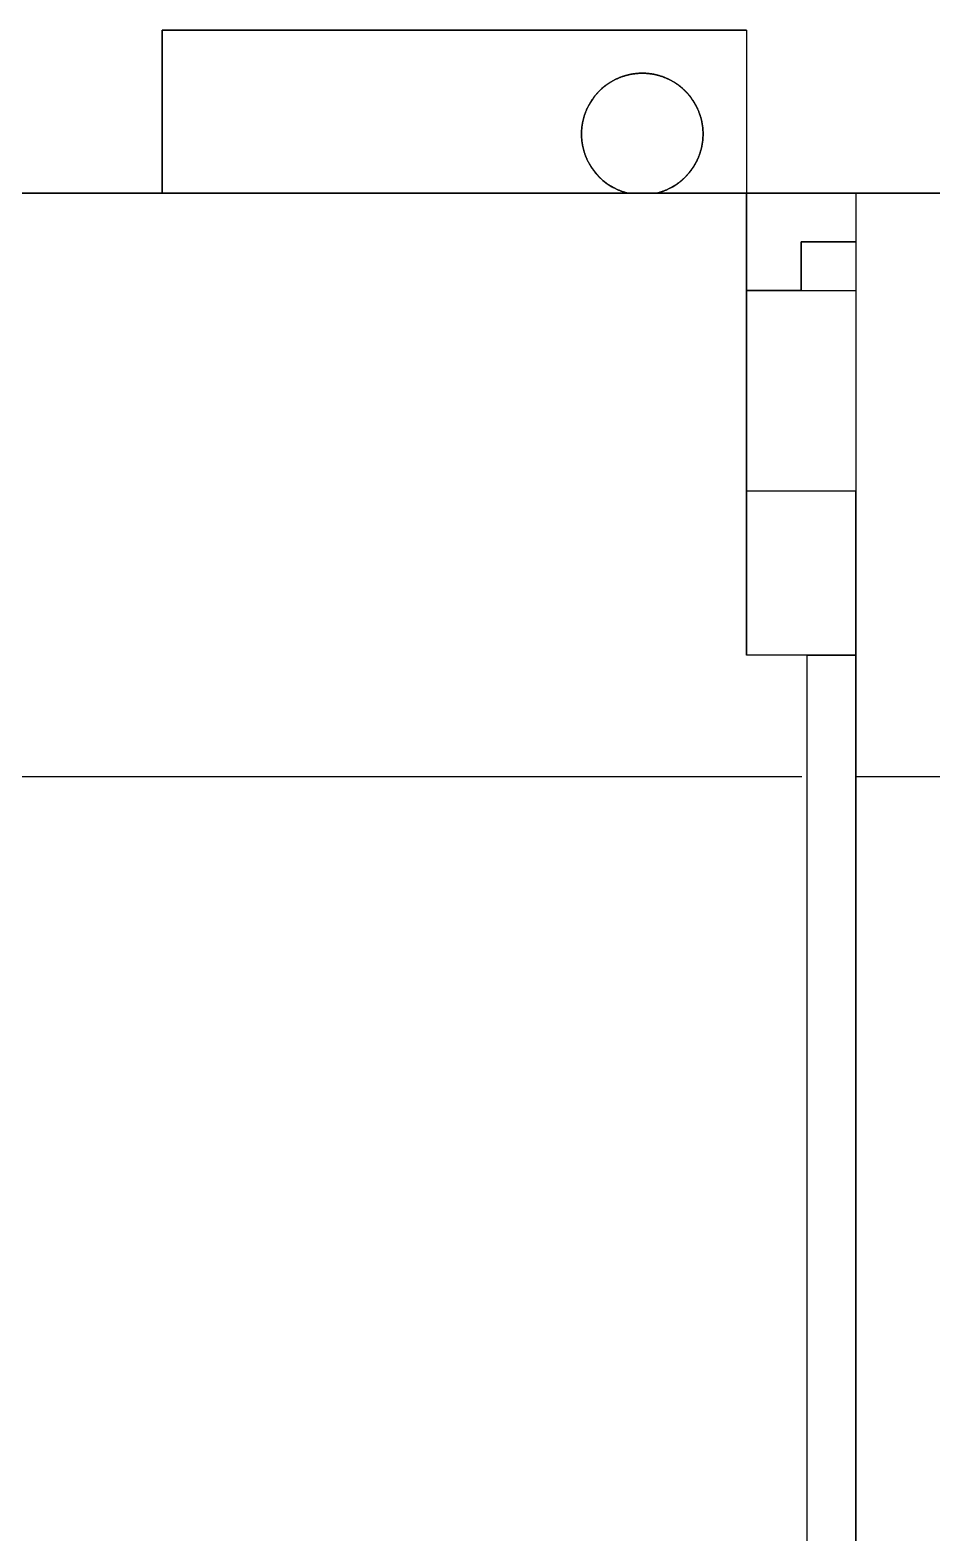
# Paper-space layout 'Sample Network Drawing - A1 Sheet' of a CAD drawing. Extents: x 49 to 806, y 22 to 564.
# Drawn here: x 391.89 to 395.59, y 200.31 to 206.49 of the extents above; entities that cross this region are included whole.
import ezdxf

# ---------------------------------------------------------------- set-up
doc = ezdxf.new("R2010")
doc.units = 0
doc.layers.add('N-EQPM-EXST', color=252, linetype='Continuous', lineweight=25)

psp = doc.layouts.new('Sample Network Drawing - A1 Sheet')

# ---------------------------------------------------------------- linework, layer by layer
at = {"layer": 'N-EQPM-EXST'}
for p, q in [((392.4314, 205.8198, -27.0761), (392.4314, 206.4898, -27.0761)), ((392.4314, 206.4898, -27.0761), (394.8314, 206.4898, -27.0761)), ((392.4314, 205.8198, -27.0761), (392.4314, 206.4898, -27.0761)), ((392.4314, 206.4898, -27.0761), (392.4314, 206.4898, -27.0761)), ((392.4314, 206.4898, -27.0761), (392.4314, 205.8198, -27.0761)), ((392.4314, 206.4898, -27.0761), (394.8314, 206.4898, -27.0761)), ((392.4314, 206.4898, -27.0761), (392.4314, 206.4898, -27.0761)), ((394.8314, 206.4898, -27.0761), (392.4314, 206.4898, -27.0761)), ((394.8314, 206.4898, -27.0761), (394.8314, 205.8198, -27.0761)), ((394.8314, 206.4898, -27.0761), (394.8314, 206.4898, -27.0761)), ((394.8314, 206.4898, -27.0761), (394.8314, 205.4198, -27.0761)), ((394.8314, 206.4898, -27.0761), (394.8314, 206.4898, -27.0761)), ((394.8314, 206.4898, -27.0761), (394.8314, 205.8198, -27.0761)), ((392.4314, 205.8198, -27.0761), (391.3314, 205.8198, -27.0761)), ((391.7814, 205.8198, -27.0761), (394.8314, 205.8198, -27.0761)), ((391.7814, 205.8198, -27.0761), (394.8314, 205.8198, -27.0761)), ((392.4314, 205.8198, -27.0761), (392.4314, 205.8198, -27.0761)), ((394.3431, 205.8198, -27.0761), (392.4314, 205.8198, -27.0761)), ((394.3431, 205.8198, -27.0761), (392.4314, 205.8198, -27.0761)), ((392.4314, 205.8198, -27.0761), (392.4314, 205.8198, -27.0761)), ((394.3431, 205.8198, -27.0761), (394.3431, 205.8198, -27.0761)), ((394.4647, 205.8198, -27.0761), (394.3431, 205.8198, -27.0761)), ((394.8314, 205.8198, -27.0761), (394.4647, 205.8198, -27.0761)), ((394.4647, 205.8198, -27.0761), (394.4647, 205.8198, -27.0761)), ((394.8314, 205.8198, -27.0761), (394.4647, 205.8198, -27.0761)), ((394.8314, 205.8198, -27.0761), (395.2814, 205.8198, -27.0761)), ((394.8314, 205.4198, -27.0761), (394.8314, 205.8198, -27.0761)), ((394.8314, 205.8198, -27.0761), (395.2814, 205.8198, -27.0761)), ((394.8314, 205.8198, -27.0761), (394.8314, 205.8198, -27.0761)), ((395.9314, 205.8198, -27.0761), (394.8314, 205.8198, -27.0761)), ((394.8314, 205.4198, -27.0761), (394.8314, 205.8198, -27.0761)), ((394.8314, 205.8198, -27.0761), (394.8314, 205.8198, -27.0761)), ((394.8314, 205.8198, -27.0761), (394.8314, 205.4198, -27.0761)), ((394.8314, 205.8198, -27.0761), (394.8314, 205.8198, -27.0761)), ((394.8314, 205.8198, -27.0761), (394.8314, 203.9198, -27.0761)), ((394.8314, 205.8198, -27.0761), (394.8314, 205.8198, -27.0761)), ((394.8314, 205.8198, -27.0761), (394.8314, 203.9198, -27.0761)), ((395.2814, 205.8198, -27.0761), (395.2814, 205.6198, -27.0761)), ((395.2814, 205.8198, -27.0761), (395.2814, 205.8198, -27.0761)), ((395.2814, 205.8198, -27.0761), (398.3314, 205.8198, -27.0761)), ((395.2814, 205.8198, -27.0761), (398.3314, 205.8198, -27.0761)), ((395.2814, 205.8198, -27.0761), (395.2814, 194.0198, -27.0761)), ((395.2814, 205.6198, -27.0761), (395.0564, 205.6198, -27.0761)), ((395.0564, 205.6198, -27.0761), (395.0564, 205.4198, -27.0761)), ((395.0564, 205.6198, -27.0761), (395.0564, 205.4198, -27.0761)), ((395.0564, 205.6198, -27.0761), (395.0564, 205.6198, -27.0761)), ((395.0564, 205.4198, -27.0761), (395.0564, 205.6198, -27.0761)), ((395.2814, 205.6198, -27.0761), (395.0564, 205.6198, -27.0761)), ((395.0564, 205.6198, -27.0761), (395.0564, 205.6198, -27.0761)), ((395.0564, 205.6198, -27.0761), (395.2814, 205.6198, -27.0761)), ((395.0564, 205.4198, -27.0761), (395.0564, 205.6198, -27.0761)), ((395.0564, 205.6198, -27.0761), (395.2814, 205.6198, -27.0761)), ((395.0564, 205.6198, -27.0761), (395.2814, 205.6198, -27.0761)), ((395.0564, 205.6198, -27.0761), (395.0564, 205.6198, -27.0761)), ((395.2814, 205.6198, -27.0761), (395.0564, 205.6198, -27.0761)), ((395.0564, 205.4198, -27.0761), (395.0564, 205.6198, -27.0761)), ((395.0564, 205.6198, -27.0761), (395.0564, 205.4198, -27.0761)), ((395.0564, 205.6198, -27.0761), (395.0564, 205.6198, -27.0761)), ((395.2814, 205.6198, -27.0761), (395.2814, 205.6198, -27.0761)), ((395.2814, 205.6198, -27.0761), (395.2814, 205.4198, -27.0761)), ((395.2814, 205.6198, -27.0761), (395.2814, 205.4198, -27.0761)), ((395.2814, 205.6198, -27.0761), (395.2814, 205.6198, -27.0761)), ((395.2814, 205.6198, -27.0761), (395.2814, 201.5198, -27.0761)), ((395.2814, 205.6198, -27.0761), (395.2814, 205.6198, -27.0761)), ((395.0564, 205.4198, -27.0761), (394.8314, 205.4198, -27.0761)), ((394.8314, 205.4198, -27.0761), (394.8314, 205.4198, -27.0761)), ((395.0564, 205.4198, -27.0761), (394.8314, 205.4198, -27.0761)), ((394.8314, 205.4198, -27.0761), (394.8314, 205.4198, -27.0761)), ((394.8314, 205.4198, -27.0761), (395.0564, 205.4198, -27.0761)), ((394.8314, 205.4198, -27.0761), (395.2814, 205.4198, -27.0761)), ((394.8314, 204.5948, -27.0761), (394.8314, 205.4198, -27.0761)), ((394.8314, 205.4198, -27.0761), (394.8314, 205.4198, -27.0761)), ((394.8314, 204.5948, -27.0761), (394.8314, 205.4198, -27.0761)), ((395.0564, 205.4198, -27.0761), (394.8314, 205.4198, -27.0761)), ((394.8314, 205.4198, -27.0761), (395.2814, 205.4198, -27.0761)), ((394.8314, 205.4198, -27.0761), (394.8314, 205.4198, -27.0761)), ((395.0564, 205.4198, -27.0761), (395.0564, 205.4198, -27.0761)), ((395.0564, 205.4198, -27.0761), (395.0564, 205.4198, -27.0761)), ((395.0564, 205.4198, -27.0761), (395.2814, 205.4198, -27.0761)), ((395.0564, 205.4198, -27.0761), (395.0564, 205.4198, -27.0761)), ((395.0564, 205.4198, -27.0761), (395.2814, 205.4198, -27.0761)), ((395.0564, 205.4198, -27.0761), (395.0564, 205.4198, -27.0761)), ((395.2814, 205.4198, -27.0761), (395.2814, 204.5948, -27.0761)), ((395.2814, 205.4198, -27.0761), (395.2814, 205.4198, -27.0761)), ((395.2814, 205.4198, -27.0761), (395.2814, 204.5948, -27.0761)), ((395.2814, 205.4198, -27.0761), (395.2814, 205.4198, -27.0761)), ((395.2814, 204.5948, -27.0761), (394.8314, 204.5948, -27.0761)), ((395.2814, 204.5948, -27.0761), (394.8314, 204.5948, -27.0761)), ((395.2814, 204.5948, -27.0761), (394.8314, 204.5948, -27.0761)), ((394.8314, 204.5948, -27.0761), (394.8314, 204.5948, -27.0761)), ((395.2814, 204.5948, -27.0761), (394.8314, 204.5948, -27.0761)), ((394.8314, 203.9198, -27.0761), (394.8314, 204.5948, -27.0761)), ((394.8314, 204.5948, -27.0761), (394.8314, 204.5948, -27.0761)), ((394.8314, 203.9198, -27.0761), (394.8314, 204.5948, -27.0761)), ((395.2814, 204.5948, -27.0761), (395.2814, 204.5948, -27.0761)), ((395.2814, 203.9198, -27.0761), (395.2814, 204.5948, -27.0761)), ((395.2814, 204.5948, -27.0761), (395.2814, 204.5948, -27.0761)), ((395.2814, 203.9198, -27.0761), (395.2814, 204.5948, -27.0761)), ((395.2814, 203.9198, -27.0761), (394.8314, 203.9198, -27.0761)), ((395.2814, 203.9198, -27.0761), (394.8314, 203.9198, -27.0761)), ((394.8314, 203.9198, -27.0761), (394.8314, 203.9198, -27.0761)), ((395.0814, 203.9198, -27.0761), (394.8314, 203.9198, -27.0761)), ((395.0814, 203.9198, -27.0761), (394.8314, 203.9198, -27.0761)), ((394.8314, 203.9198, -27.0761), (394.8314, 203.9198, -27.0761)), ((395.0814, 203.9198, -27.0761), (395.2814, 203.9198, -27.0761)), ((395.0814, 203.9198, -27.0761), (395.0814, 203.9198, -27.0761)), ((395.0814, 203.9198, -27.0761), (395.2814, 203.9198, -27.0761)), ((395.0814, 195.3198, -27.0761), (395.0814, 203.9198, -27.0761)), ((395.0814, 194.4697, -27.0761), (395.0814, 203.9198, -27.0761)), ((395.0814, 194.4697, -27.0761), (395.0814, 203.9198, -27.0761)), ((395.0814, 203.9198, -27.0761), (395.0814, 203.9198, -27.0761)), ((395.0814, 195.3198, -27.0761), (395.0814, 203.9198, -27.0761)), ((395.2814, 203.9198, -27.0761), (395.2814, 203.9198, -27.0761)), ((395.2814, 195.3198, -27.0761), (395.2814, 203.9198, -27.0761)), ((395.2814, 203.9198, -27.0761), (395.2814, 203.9198, -27.0761)), ((395.2814, 195.3198, -27.0761), (395.2814, 203.9198, -27.0761)), ((395.2814, 201.5198, -27.0761), (395.2814, 201.5198, -27.0761)), ((395.2814, 201.5198, -27.0761), (395.2814, 198.0198, -27.0761))]:
    psp.add_line(p, q, dxfattribs=at)
at = {"layer": 'N-EQPM-EXST', "elevation": -27.0761, "flags": 128}
psp.add_lwpolyline([(394.3432, 205.8198), (394.3404, 205.8205), (394.3377, 205.8212), (394.335, 205.822), (394.3323, 205.8228), (394.3297, 205.8236), (394.327, 205.8245), (394.3243, 205.8253), (394.3217, 205.8262), (394.319, 205.8272), (394.3164, 205.8282), (394.3138, 205.8291), (394.3112, 205.8301), (394.3086, 205.8312), (394.306, 205.8323), (394.3034, 205.8334), (394.3008, 205.8346), (394.2983, 205.8357), (394.2957, 205.8369), (394.2933, 205.8382), (394.2907, 205.8394), (394.2883, 205.8407), (394.2858, 205.842), (394.2833, 205.8433), (394.2809, 205.8447), (394.2784, 205.8461), (394.276, 205.8475), (394.2736, 205.849), (394.2712, 205.8505), (394.2689, 205.852), (394.2665, 205.8535), (394.2642, 205.8551), (394.2619, 205.8567), (394.2596, 205.8582), (394.2573, 205.8599), (394.255, 205.8615), (394.2528, 205.8632), (394.2506, 205.865), (394.2483, 205.8667), (394.2462, 205.8684), (394.244, 205.8702), (394.2419, 205.872), (394.2397, 205.8738), (394.2377, 205.8757), (394.2356, 205.8776), (394.2335, 205.8795), (394.2315, 205.8814), (394.2295, 205.8834), (394.2275, 205.8853), (394.2255, 205.8873), (394.2235, 205.8894), (394.2216, 205.8914), (394.2197, 205.8935), (394.2178, 205.8955), (394.216, 205.8976), (394.2141, 205.8997), (394.2123, 205.9019), (394.2105, 205.9041), (394.2088, 205.9062), (394.207, 205.9084), (394.2053, 205.9106), (394.2036, 205.9129), (394.202, 205.9151), (394.2003, 205.9175), (394.1987, 205.9197), (394.1971, 205.9221), (394.1956, 205.9244), (394.194, 205.9267), (394.1925, 205.9291), (394.1911, 205.9315), (394.1896, 205.9339), (394.1882, 205.9363), (394.1868, 205.9387), (394.1854, 205.9412), (394.184, 205.9436), (394.1827, 205.9461), (394.1815, 205.9486), (394.1802, 205.9511), (394.1789, 205.9536), (394.1778, 205.9561), (394.1766, 205.9587), (394.1754, 205.9612), (394.1743, 205.9638), (394.1732, 205.9664), (394.1722, 205.969), (394.1711, 205.9716), (394.1701, 205.9742), (394.1692, 205.9769), (394.1682, 205.9795), (394.1673, 205.9822), (394.1664, 205.9848), (394.1655, 205.9875), (394.1647, 205.9902), (394.164, 205.9929), (394.1632, 205.9956), (394.1624, 205.9983), (394.1618, 206.001), (394.1611, 206.0037), (394.1604, 206.0065), (394.1598, 206.0092), (394.1592, 206.0119), (394.1587, 206.0147), (394.1582, 206.0174), (394.1577, 206.0202), (394.1572, 206.023), (394.1568, 206.0258), (394.1564, 206.0285), (394.1561, 206.0313), (394.1557, 206.0341), (394.1554, 206.0369), (394.1552, 206.0397), (394.1549, 206.0425), (394.1547, 206.0453), (394.1545, 206.0481), (394.1544, 206.0509), (394.1543, 206.0537), (394.1542, 206.0565), (394.1541, 206.0593), (394.1541, 206.0621), (394.1541, 206.0649), (394.1542, 206.0677), (394.1543, 206.0705), (394.1544, 206.0733), (394.1545, 206.0761), (394.1547, 206.079), (394.1549, 206.0818), (394.1551, 206.0845), (394.1554, 206.0873), (394.1557, 206.0901), (394.156, 206.0929), (394.1564, 206.0957), (394.1567, 206.0985), (394.1572, 206.1012), (394.1577, 206.104), (394.1581, 206.1068), (394.1586, 206.1095), (394.1592, 206.1123), (394.1598, 206.115), (394.1604, 206.1178), (394.161, 206.1205), (394.1617, 206.1232), (394.1623, 206.126), (394.1631, 206.1287), (394.1638, 206.1314), (394.1646, 206.134), (394.1655, 206.1367), (394.1663, 206.1394), (394.1672, 206.1421), (394.1681, 206.1447), (394.169, 206.1474), (394.17, 206.15), (394.171, 206.1526), (394.172, 206.1552), (394.1731, 206.1578), (394.1742, 206.1604), (394.1753, 206.163), (394.1764, 206.1655), (394.1776, 206.1681), (394.1788, 206.1706), (394.18, 206.1732), (394.1813, 206.1757), (394.1826, 206.1782), (394.1839, 206.1807), (394.1853, 206.1831), (394.1866, 206.1856), (394.188, 206.188), (394.1894, 206.1904), (394.1909, 206.1928), (394.1923, 206.1952), (394.1939, 206.1976), (394.1954, 206.1999), (394.1969, 206.2023), (394.1985, 206.2046), (394.2001, 206.2069), (394.2018, 206.2091), (394.2034, 206.2114), (394.2051, 206.2136), (394.2068, 206.2159), (394.2086, 206.2181), (394.2103, 206.2203), (394.2121, 206.2224), (394.2139, 206.2246), (394.2157, 206.2267), (394.2176, 206.2288), (394.2195, 206.2309), (394.2214, 206.2329), (394.2233, 206.235), (394.2253, 206.237), (394.2272, 206.239), (394.2292, 206.241), (394.2312, 206.2429), (394.2332, 206.2448), (394.2353, 206.2467), (394.2374, 206.2486), (394.2395, 206.2505), (394.2416, 206.2523), (394.2437, 206.2541), (394.2459, 206.2559), (394.2481, 206.2577), (394.2503, 206.2594), (394.2525, 206.2611), (394.2548, 206.2628), (394.257, 206.2645), (394.2593, 206.2661), (394.2616, 206.2677), (394.2639, 206.2693), (394.2662, 206.2709), (394.2686, 206.2724), (394.2709, 206.2739), (394.2733, 206.2754), (394.2757, 206.2769), (394.2781, 206.2783), (394.2806, 206.2797), (394.283, 206.2811), (394.2855, 206.2824), (394.2879, 206.2837), (394.2904, 206.285), (394.293, 206.2862), (394.2955, 206.2875), (394.298, 206.2887), (394.3005, 206.2899), (394.3031, 206.291), (394.3057, 206.2921), (394.3082, 206.2932), (394.3109, 206.2943), (394.3135, 206.2953), (394.3161, 206.2963), (394.3187, 206.2973), (394.3213, 206.2982), (394.324, 206.2991), (394.3266, 206.3), (394.3293, 206.3009), (394.332, 206.3017), (394.3347, 206.3025), (394.3374, 206.3032), (394.3401, 206.304), (394.3428, 206.3047), (394.3455, 206.3054), (394.3482, 206.306), (394.351, 206.3066), (394.3537, 206.3072), (394.3565, 206.3078), (394.3593, 206.3082), (394.362, 206.3087), (394.3648, 206.3092), (394.3675, 206.3096), (394.3703, 206.31), (394.3731, 206.3104), (394.3759, 206.3107), (394.3787, 206.311), (394.3814, 206.3113), (394.3842, 206.3115), (394.387, 206.3117), (394.3898, 206.3119), (394.3926, 206.312), (394.3955, 206.3121), (394.3983, 206.3122), (394.4011, 206.3123), (394.4039, 206.3123), (394.4067, 206.3123), (394.4094, 206.3122), (394.4122, 206.3121), (394.4151, 206.312), (394.4179, 206.3119), (394.4207, 206.3117), (394.4235, 206.3115), (394.4263, 206.3113), (394.429, 206.311), (394.4318, 206.3107), (394.4346, 206.3104), (394.4374, 206.31), (394.4402, 206.3096), (394.443, 206.3092), (394.4457, 206.3087), (394.4485, 206.3082), (394.4512, 206.3078), (394.454, 206.3072), (394.4567, 206.3066), (394.4595, 206.306), (394.4622, 206.3054), (394.4649, 206.3047), (394.4676, 206.304), (394.4703, 206.3032), (394.473, 206.3025), (394.4757, 206.3017), (394.4784, 206.3009), (394.4811, 206.3), (394.4837, 206.2991), (394.4864, 206.2982), (394.489, 206.2973), (394.4916, 206.2963), (394.4942, 206.2953), (394.4969, 206.2943), (394.4995, 206.2932), (394.502, 206.2921), (394.5046, 206.291), (394.5072, 206.2899), (394.5097, 206.2887), (394.5122, 206.2875), (394.5148, 206.2862), (394.5173, 206.285), (394.5198, 206.2837), (394.5222, 206.2824), (394.5247, 206.2811), (394.5272, 206.2797), (394.5296, 206.2783), (394.532, 206.2769), (394.5344, 206.2754), (394.5368, 206.2739), (394.5392, 206.2724), (394.5415, 206.2709), (394.5438, 206.2693), (394.5461, 206.2677), (394.5484, 206.2661), (394.5507, 206.2645), (394.553, 206.2628), (394.5552, 206.2611), (394.5574, 206.2594), (394.5596, 206.2577), (394.5618, 206.2559), (394.564, 206.2541), (394.5661, 206.2523), (394.5682, 206.2505), (394.5703, 206.2486), (394.5724, 206.2467), (394.5745, 206.2448), (394.5765, 206.2429), (394.5785, 206.241), (394.5805, 206.239), (394.5825, 206.237), (394.5844, 206.235), (394.5863, 206.2329), (394.5882, 206.2309), (394.5901, 206.2288), (394.592, 206.2267), (394.5938, 206.2246), (394.5956, 206.2224), (394.5974, 206.2203), (394.5991, 206.2181), (394.6009, 206.2159), (394.6026, 206.2136), (394.6043, 206.2114), (394.606, 206.2091), (394.6076, 206.2069), (394.6092, 206.2046), (394.6108, 206.2023), (394.6123, 206.1999), (394.6138, 206.1976), (394.6154, 206.1952), (394.6168, 206.1928), (394.6183, 206.1904), (394.6197, 206.188), (394.6211, 206.1856), (394.6225, 206.1831), (394.6238, 206.1807), (394.6251, 206.1782), (394.6264, 206.1757), (394.6277, 206.1732), (394.6289, 206.1706), (394.6301, 206.1681), (394.6313, 206.1655), (394.6324, 206.163), (394.6336, 206.1604), (394.6346, 206.1578), (394.6357, 206.1552), (394.6367, 206.1526), (394.6377, 206.15), (394.6387, 206.1474), (394.6396, 206.1447), (394.6405, 206.1421), (394.6414, 206.1394), (394.6423, 206.1367), (394.6431, 206.134), (394.6439, 206.1314), (394.6446, 206.1287), (394.6454, 206.126), (394.646, 206.1232), (394.6467, 206.1205), (394.6474, 206.1178), (394.6479, 206.115), (394.6485, 206.1123), (394.6491, 206.1095), (394.6496, 206.1068), (394.6501, 206.104), (394.6505, 206.1012), (394.651, 206.0985), (394.6513, 206.0957), (394.6517, 206.0929), (394.652, 206.0901), (394.6523, 206.0873), (394.6526, 206.0845), (394.6528, 206.0818), (394.653, 206.079), (394.6532, 206.0761), (394.6534, 206.0733), (394.6534, 206.0705), (394.6535, 206.0677), (394.6536, 206.0649), (394.6536, 206.0621), (394.6536, 206.0593), (394.6535, 206.0565), (394.6534, 206.0537), (394.6533, 206.0509), (394.6532, 206.0481), (394.653, 206.0453), (394.6528, 206.0425), (394.6525, 206.0397), (394.6523, 206.0369), (394.652, 206.0341), (394.6516, 206.0313), (394.6513, 206.0285), (394.6509, 206.0258), (394.6505, 206.023), (394.65, 206.0202), (394.6495, 206.0174), (394.649, 206.0147), (394.6485, 206.0119), (394.6479, 206.0092), (394.6473, 206.0065), (394.6466, 206.0037), (394.646, 206.001), (394.6453, 205.9983), (394.6445, 205.9956), (394.6437, 205.9929), (394.643, 205.9902), (394.6422, 205.9875), (394.6413, 205.9848), (394.6404, 205.9822), (394.6395, 205.9795), (394.6386, 205.9769), (394.6376, 205.9742), (394.6366, 205.9716), (394.6355, 205.969), (394.6345, 205.9664), (394.6334, 205.9638), (394.6323, 205.9612), (394.6311, 205.9587), (394.6299, 205.9561), (394.6288, 205.9536), (394.6275, 205.9511), (394.6262, 205.9486), (394.625, 205.9461), (394.6237, 205.9436), (394.6223, 205.9412), (394.6209, 205.9387), (394.6195, 205.9363), (394.6181, 205.9339), (394.6166, 205.9315), (394.6152, 205.9291), (394.6137, 205.9267), (394.6121, 205.9244), (394.6106, 205.9221), (394.609, 205.9197), (394.6074, 205.9175), (394.6057, 205.9151), (394.6041, 205.9129), (394.6024, 205.9106), (394.6007, 205.9084), (394.599, 205.9062), (394.5972, 205.9041), (394.5954, 205.9019), (394.5936, 205.8997), (394.5917, 205.8976), (394.5899, 205.8955), (394.588, 205.8935), (394.5861, 205.8914), (394.5842, 205.8894), (394.5822, 205.8873), (394.5802, 205.8853), (394.5783, 205.8834), (394.5762, 205.8814), (394.5742, 205.8795), (394.5721, 205.8776), (394.5701, 205.8757), (394.568, 205.8738), (394.5659, 205.872), (394.5637, 205.8702), (394.5615, 205.8684), (394.5594, 205.8667), (394.5572, 205.865), (394.5549, 205.8632), (394.5527, 205.8615), (394.5504, 205.8599), (394.5481, 205.8582), (394.5458, 205.8567), (394.5435, 205.8551), (394.5412, 205.8535), (394.5388, 205.852), (394.5365, 205.8505), (394.5341, 205.849), (394.5317, 205.8475), (394.5293, 205.8461), (394.5268, 205.8447), (394.5244, 205.8433), (394.5219, 205.842), (394.5194, 205.8407), (394.517, 205.8394), (394.5144, 205.8382), (394.512, 205.8369), (394.5094, 205.8357), (394.5069, 205.8346), (394.5043, 205.8334), (394.5017, 205.8323), (394.4992, 205.8312), (394.4965, 205.8301), (394.4939, 205.8291), (394.4913, 205.8282), (394.4887, 205.8272), (394.486, 205.8262), (394.4834, 205.8253), (394.4808, 205.8245), (394.478, 205.8236), (394.4754, 205.8228), (394.4727, 205.822), (394.47, 205.8212), (394.4673, 205.8205), (394.4646, 205.8198), (394.4673, 205.8205), (394.47, 205.8212), (394.4727, 205.822), (394.4754, 205.8228), (394.478, 205.8236), (394.4808, 205.8245), (394.4834, 205.8253), (394.486, 205.8262), (394.4887, 205.8272), (394.4913, 205.8282), (394.4939, 205.8291), (394.4965, 205.8301), (394.4992, 205.8312), (394.5017, 205.8323), (394.5043, 205.8334), (394.5069, 205.8346), (394.5094, 205.8357), (394.512, 205.8369), (394.5144, 205.8382), (394.517, 205.8394), (394.5194, 205.8407), (394.5219, 205.842), (394.5244, 205.8433), (394.5268, 205.8447), (394.5293, 205.8461), (394.5317, 205.8475), (394.5341, 205.849), (394.5365, 205.8505), (394.5388, 205.852), (394.5412, 205.8535), (394.5435, 205.8551), (394.5458, 205.8567), (394.5481, 205.8582), (394.5504, 205.8599), (394.5527, 205.8615), (394.5549, 205.8632), (394.5572, 205.865), (394.5594, 205.8667), (394.5615, 205.8684), (394.5637, 205.8702), (394.5659, 205.872), (394.568, 205.8738), (394.5701, 205.8757), (394.5721, 205.8776), (394.5742, 205.8795), (394.5762, 205.8814), (394.5783, 205.8834), (394.5802, 205.8853), (394.5822, 205.8873), (394.5842, 205.8894), (394.5861, 205.8914), (394.588, 205.8935), (394.5899, 205.8955), (394.5917, 205.8976), (394.5936, 205.8997), (394.5954, 205.9019), (394.5972, 205.9041), (394.599, 205.9062), (394.6007, 205.9084), (394.6024, 205.9106), (394.6041, 205.9129), (394.6057, 205.9151), (394.6074, 205.9175), (394.609, 205.9197), (394.6106, 205.9221), (394.6121, 205.9244), (394.6137, 205.9267), (394.6152, 205.9291), (394.6166, 205.9315), (394.6181, 205.9339), (394.6195, 205.9363), (394.6209, 205.9387), (394.6223, 205.9412), (394.6237, 205.9436), (394.625, 205.9461), (394.6262, 205.9486), (394.6275, 205.9511), (394.6288, 205.9536), (394.6299, 205.9561), (394.6311, 205.9587), (394.6323, 205.9612), (394.6334, 205.9638), (394.6345, 205.9664), (394.6355, 205.969), (394.6366, 205.9716), (394.6376, 205.9742), (394.6386, 205.9769), (394.6395, 205.9795), (394.6404, 205.9822), (394.6413, 205.9848), (394.6422, 205.9875), (394.643, 205.9902), (394.6437, 205.9929), (394.6445, 205.9956), (394.6453, 205.9983), (394.646, 206.001), (394.6466, 206.0037), (394.6473, 206.0065), (394.6479, 206.0092), (394.6485, 206.0119), (394.649, 206.0147), (394.6495, 206.0174), (394.65, 206.0202), (394.6505, 206.023), (394.6509, 206.0258), (394.6513, 206.0285), (394.6516, 206.0313), (394.652, 206.0341), (394.6523, 206.0369), (394.6525, 206.0397), (394.6528, 206.0425), (394.653, 206.0453), (394.6532, 206.0481), (394.6533, 206.0509), (394.6534, 206.0537), (394.6535, 206.0565), (394.6536, 206.0593), (394.6536, 206.0621), (394.6536, 206.0649), (394.6535, 206.0677), (394.6534, 206.0705), (394.6534, 206.0733), (394.6532, 206.0761), (394.653, 206.079), (394.6528, 206.0818), (394.6526, 206.0845), (394.6523, 206.0873), (394.652, 206.0901), (394.6517, 206.0929), (394.6513, 206.0957), (394.651, 206.0985), (394.6505, 206.1012), (394.6501, 206.104), (394.6496, 206.1068), (394.6491, 206.1095), (394.6485, 206.1123), (394.6479, 206.115), (394.6474, 206.1178), (394.6467, 206.1205), (394.646, 206.1232), (394.6454, 206.126), (394.6446, 206.1287), (394.6439, 206.1314), (394.6431, 206.134), (394.6423, 206.1367), (394.6414, 206.1394), (394.6405, 206.1421), (394.6396, 206.1447), (394.6387, 206.1474), (394.6377, 206.15), (394.6367, 206.1526), (394.6357, 206.1552), (394.6346, 206.1578), (394.6336, 206.1604), (394.6324, 206.163), (394.6313, 206.1655), (394.6301, 206.1681), (394.6289, 206.1706), (394.6277, 206.1732), (394.6264, 206.1757), (394.6251, 206.1782), (394.6238, 206.1807), (394.6225, 206.1831), (394.6211, 206.1856), (394.6197, 206.188), (394.6183, 206.1904), (394.6168, 206.1928), (394.6154, 206.1952), (394.6138, 206.1976), (394.6123, 206.1999), (394.6108, 206.2023), (394.6092, 206.2046), (394.6076, 206.2069), (394.606, 206.2091), (394.6043, 206.2114), (394.6026, 206.2136), (394.6009, 206.2159), (394.5991, 206.2181), (394.5974, 206.2203), (394.5956, 206.2224), (394.5938, 206.2246), (394.592, 206.2267), (394.5901, 206.2288), (394.5882, 206.2309), (394.5863, 206.2329), (394.5844, 206.235), (394.5825, 206.237), (394.5805, 206.239), (394.5785, 206.241), (394.5765, 206.2429), (394.5745, 206.2448), (394.5724, 206.2467), (394.5703, 206.2486), (394.5682, 206.2505), (394.5661, 206.2523), (394.564, 206.2541), (394.5618, 206.2559), (394.5596, 206.2577), (394.5574, 206.2594), (394.5552, 206.2611), (394.553, 206.2628), (394.5507, 206.2645), (394.5484, 206.2661), (394.5461, 206.2677), (394.5438, 206.2693), (394.5415, 206.2709), (394.5392, 206.2724), (394.5368, 206.2739), (394.5344, 206.2754), (394.532, 206.2769), (394.5296, 206.2783), (394.5272, 206.2797), (394.5247, 206.2811), (394.5222, 206.2824), (394.5198, 206.2837), (394.5173, 206.285), (394.5148, 206.2862), (394.5122, 206.2875), (394.5097, 206.2887), (394.5072, 206.2899), (394.5046, 206.291), (394.502, 206.2921), (394.4995, 206.2932), (394.4969, 206.2943), (394.4942, 206.2953), (394.4916, 206.2963), (394.489, 206.2973), (394.4864, 206.2982), (394.4837, 206.2991), (394.4811, 206.3), (394.4784, 206.3009), (394.4757, 206.3017), (394.473, 206.3025), (394.4703, 206.3032), (394.4676, 206.304), (394.4649, 206.3047), (394.4622, 206.3054), (394.4595, 206.306), (394.4567, 206.3066), (394.454, 206.3072), (394.4512, 206.3078), (394.4485, 206.3082), (394.4457, 206.3087), (394.443, 206.3092), (394.4402, 206.3096), (394.4374, 206.31), (394.4346, 206.3104), (394.4318, 206.3107), (394.429, 206.311), (394.4263, 206.3113), (394.4235, 206.3115), (394.4207, 206.3117), (394.4179, 206.3119), (394.4151, 206.312), (394.4122, 206.3121), (394.4094, 206.3122), (394.4067, 206.3123), (394.4039, 206.3123), (394.4011, 206.3123), (394.3983, 206.3122), (394.3955, 206.3121), (394.3926, 206.312), (394.3898, 206.3119), (394.387, 206.3117), (394.3842, 206.3115), (394.3814, 206.3113), (394.3787, 206.311), (394.3759, 206.3107), (394.3731, 206.3104), (394.3703, 206.31), (394.3675, 206.3096), (394.3648, 206.3092), (394.362, 206.3087), (394.3593, 206.3082), (394.3565, 206.3078), (394.3537, 206.3072), (394.351, 206.3066), (394.3482, 206.306), (394.3455, 206.3054), (394.3428, 206.3047), (394.3401, 206.304), (394.3374, 206.3032), (394.3347, 206.3025), (394.332, 206.3017), (394.3293, 206.3009), (394.3266, 206.3), (394.324, 206.2991), (394.3213, 206.2982), (394.3187, 206.2973), (394.3161, 206.2963), (394.3135, 206.2953), (394.3109, 206.2943), (394.3082, 206.2932), (394.3057, 206.2921), (394.3031, 206.291), (394.3005, 206.2899), (394.298, 206.2887), (394.2955, 206.2875), (394.293, 206.2862), (394.2904, 206.285), (394.2879, 206.2837), (394.2855, 206.2824), (394.283, 206.2811), (394.2806, 206.2797), (394.2781, 206.2783), (394.2757, 206.2769), (394.2733, 206.2754), (394.2709, 206.2739), (394.2686, 206.2724), (394.2662, 206.2709), (394.2639, 206.2693), (394.2616, 206.2677), (394.2593, 206.2661), (394.257, 206.2645), (394.2548, 206.2628), (394.2525, 206.2611), (394.2503, 206.2594), (394.2481, 206.2577), (394.2459, 206.2559), (394.2437, 206.2541), (394.2416, 206.2523), (394.2395, 206.2505), (394.2374, 206.2486), (394.2353, 206.2467), (394.2332, 206.2448), (394.2312, 206.2429), (394.2292, 206.241), (394.2272, 206.239), (394.2253, 206.237), (394.2233, 206.235), (394.2214, 206.2329), (394.2195, 206.2309), (394.2176, 206.2288), (394.2157, 206.2267), (394.2139, 206.2246), (394.2121, 206.2224), (394.2103, 206.2203), (394.2086, 206.2181), (394.2068, 206.2159), (394.2051, 206.2136), (394.2034, 206.2114), (394.2018, 206.2091), (394.2001, 206.2069), (394.1985, 206.2046), (394.1969, 206.2023), (394.1954, 206.1999), (394.1939, 206.1976), (394.1923, 206.1952), (394.1909, 206.1928), (394.1894, 206.1904), (394.188, 206.188), (394.1866, 206.1856), (394.1853, 206.1831), (394.1839, 206.1807), (394.1826, 206.1782), (394.1813, 206.1757), (394.18, 206.1732), (394.1788, 206.1706), (394.1776, 206.1681), (394.1764, 206.1655), (394.1753, 206.163), (394.1742, 206.1604), (394.1731, 206.1578), (394.172, 206.1552), (394.171, 206.1526), (394.17, 206.15), (394.169, 206.1474), (394.1681, 206.1447), (394.1672, 206.1421), (394.1663, 206.1394), (394.1655, 206.1367), (394.1646, 206.134), (394.1638, 206.1314), (394.1631, 206.1287), (394.1623, 206.126), (394.1617, 206.1232), (394.161, 206.1205), (394.1604, 206.1178), (394.1598, 206.115), (394.1592, 206.1123), (394.1586, 206.1095), (394.1581, 206.1068), (394.1577, 206.104), (394.1572, 206.1012), (394.1567, 206.0985), (394.1564, 206.0957), (394.156, 206.0929), (394.1557, 206.0901), (394.1554, 206.0873), (394.1551, 206.0845), (394.1549, 206.0818), (394.1547, 206.079), (394.1545, 206.0761), (394.1544, 206.0733), (394.1543, 206.0705), (394.1542, 206.0677), (394.1541, 206.0649), (394.1541, 206.0621), (394.1541, 206.0593), (394.1542, 206.0565), (394.1543, 206.0537), (394.1544, 206.0509), (394.1545, 206.0481), (394.1547, 206.0453), (394.1549, 206.0425), (394.1552, 206.0397), (394.1554, 206.0369), (394.1557, 206.0341), (394.1561, 206.0313), (394.1564, 206.0285), (394.1568, 206.0258), (394.1572, 206.023), (394.1577, 206.0202), (394.1582, 206.0174), (394.1587, 206.0147), (394.1592, 206.0119), (394.1598, 206.0092), (394.1604, 206.0065), (394.1611, 206.0037), (394.1618, 206.001), (394.1624, 205.9983), (394.1632, 205.9956), (394.164, 205.9929), (394.1647, 205.9902), (394.1655, 205.9875), (394.1664, 205.9848), (394.1673, 205.9822), (394.1682, 205.9795), (394.1692, 205.9769), (394.1701, 205.9742), (394.1711, 205.9716), (394.1722, 205.969), (394.1732, 205.9664), (394.1743, 205.9638), (394.1754, 205.9612), (394.1766, 205.9587), (394.1778, 205.9561), (394.1789, 205.9536), (394.1802, 205.9511), (394.1815, 205.9486), (394.1827, 205.9461), (394.184, 205.9436), (394.1854, 205.9412), (394.1868, 205.9387), (394.1882, 205.9363), (394.1896, 205.9339), (394.1911, 205.9315), (394.1925, 205.9291), (394.194, 205.9267), (394.1956, 205.9244), (394.1971, 205.9221), (394.1987, 205.9197), (394.2003, 205.9175), (394.202, 205.9151), (394.2036, 205.9129), (394.2053, 205.9106), (394.207, 205.9084), (394.2088, 205.9062), (394.2105, 205.9041), (394.2123, 205.9019), (394.2141, 205.8997), (394.216, 205.8976), (394.2178, 205.8955), (394.2197, 205.8935), (394.2216, 205.8914), (394.2235, 205.8894), (394.2255, 205.8873), (394.2275, 205.8853), (394.2295, 205.8834), (394.2315, 205.8814), (394.2335, 205.8795), (394.2356, 205.8776), (394.2377, 205.8757), (394.2397, 205.8738), (394.2419, 205.872), (394.244, 205.8702), (394.2462, 205.8684), (394.2483, 205.8667), (394.2506, 205.865), (394.2528, 205.8632), (394.255, 205.8615), (394.2573, 205.8599), (394.2596, 205.8582), (394.2619, 205.8567), (394.2642, 205.8551), (394.2665, 205.8535), (394.2689, 205.852), (394.2712, 205.8505), (394.2736, 205.849), (394.276, 205.8475), (394.2784, 205.8461), (394.2809, 205.8447), (394.2833, 205.8433), (394.2858, 205.842), (394.2883, 205.8407), (394.2907, 205.8394), (394.2933, 205.8382), (394.2957, 205.8369), (394.2983, 205.8357), (394.3008, 205.8346), (394.3034, 205.8334), (394.306, 205.8323), (394.3086, 205.8312), (394.3112, 205.8301), (394.3138, 205.8291), (394.3164, 205.8282), (394.319, 205.8272), (394.3217, 205.8262), (394.3243, 205.8253), (394.327, 205.8245), (394.3297, 205.8236), (394.3323, 205.8228), (394.335, 205.822), (394.3377, 205.8212), (394.3404, 205.8205)], close=True, dxfattribs=at)
at = {"layer": 'N-EQPM-EXST', "elevation": -27.0761}
for points in [[(395.0589, 203.4198), (391.7814, 203.4198)], [(398.5589, 203.4198), (395.2814, 203.4198)]]:
    psp.add_lwpolyline(points, dxfattribs=at)
at = {"layer": 'N-EQPM-EXST'}
psp.add_arc((394.4039, 206.0623, -27.0761), 0.25, 284.06987, 255.93013, dxfattribs=at)

doc.saveas('drawing.dxf')
